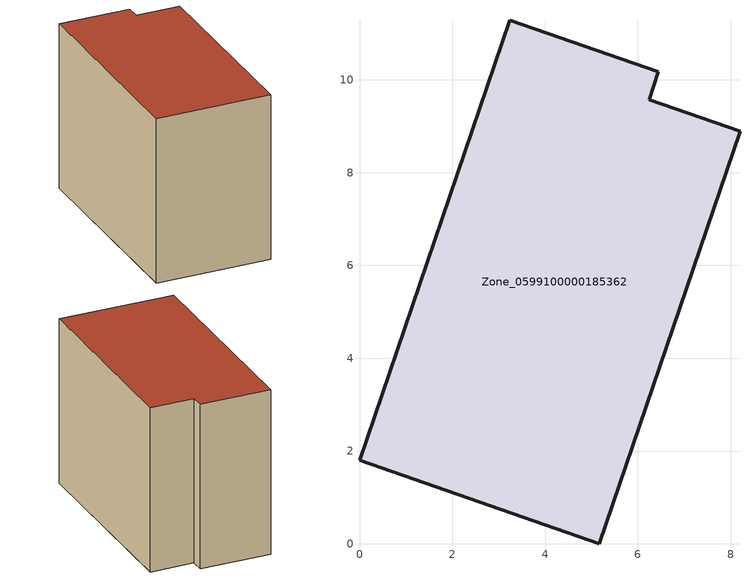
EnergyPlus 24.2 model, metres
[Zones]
Zone_0599100000185362
 floor ground (C_G): 0,1.8 3.24,11.29 6.44,10.17 6.24,9.57 8.2,8.89 5.17,0 z0
 wall outside (C_F): 3.24,11.29 0,1.8 5.17,0 8.2,8.89 6.24,9.57 6.44,10.17 3.24,11.29 z0:8.02
 roof outside (C_R): 0,1.8 5.17,0 8.2,8.89 6.24,9.57 6.44,10.17 3.24,11.29 z8.02
[BUILDING]
Pand.0599100000185362: North Axis=0; Terrain=City; Loads Convergence Tolerance Value=0.04; Temperature Convergence Tolerance Value=0.4; Solar Distribution=FullExterior; Maximum Number of Warmup Days=25; Minimum Number of Warmup Days=1
[Site:Location]
Rotterdam.The.Hague.AP_ZH_NLD Design_Conditions: Latitude=51.96; Longitude=4.45; Time Zone=1; Elevation=-4.5
[SITE:GROUNDTEMPERATURE:BUILDINGSURFACE]
18, 18, 18, 18, 18, 18, 18, 18, 18, 18, 18, 18
[MATERIAL] Thermal Absorptance=0.9; Solar Absorptance=0.7; Visible Absorptance=0.7
Name | Roughness | Thickness | Conductivity | Density | Specific Heat
G.TI.1992-2005 | MediumSmooth | 0.15 | 0.06 | 540 | 1210
F.TI.1992-2005 | Rough | 0.3 | 0.12 | 1920 | 840
R.TI.1992-2005 | MediumRough | 0.2 | 0.08 | 1500 | 1000
[CONSTRUCTION]
C_G: G.TI.1992-2005
C_F: F.TI.1992-2005
C_R: R.TI.1992-2005
[ZONE]
Zone_0599100000185362: Type=1; Multiplier=1; Ceiling Height=Autocalculate; Volume=Autocalculate; Floor Area=autocalculate; Part of Total Floor Area=Yes
[ZONEINFILTRATION:DESIGNFLOWRATE]
Infil_Zone_0599100000185362: Zone or ZoneList or Space or SpaceList=Zone_0599100000185362; Schedule=AlwaysOn; Design Flow Rate Calculation Method=Flow/Area; Flow Rate per Floor Area=0.0015; Constant Term Coefficient=1; Temperature Term Coefficient=0; Velocity Term Coefficient=0; Velocity Squared Term Coefficient=0
[HVACTEMPLATE:ZONE:IDEALLOADSAIRSYSTEM]
Zone_0599100000185362: Maximum Heating Supply Air Temperature=50; Minimum Cooling Supply Air Temperature=13; Maximum Heating Supply Air Humidity Ratio=0.0156; Minimum Cooling Supply Air Humidity Ratio=0.0077; Heating Limit=NoLimit; Cooling Limit=NoLimit; Dehumidification Control Type=ConstantSensibleHeatRatio; Cooling Sensible Heat Ratio=0.7; Dehumidification Setpoint=60; Humidification Control Type=None; Humidification Setpoint=30; Outdoor Air Method=None; Outdoor Air Flow Rate per Person=0.00944; Outdoor Air Flow Rate per Zone Floor Area=0; Outdoor Air Flow Rate per Zone=0; Demand Controlled Ventilation Type=None; Outdoor Air Economizer Type=NoEconomizer; Heat Recovery Type=None; Sensible Heat Recovery Effectiveness=0.7; Latent Heat Recovery Effectiveness=0.65
[ZONECONTROL:THERMOSTAT]
ThermostatControl_Zone_0599100000185362: Zone or ZoneList=Zone_0599100000185362; Control Type Schedule=DualSetpointControlType; Control 1=Thermostat_Zone_0599100000185362; Temperature Difference Between Cutout And Setpoint=0
[THERMOSTATSETPOINT:DUALSETPOINT]
Thermostat_Zone_0599100000185362: Heating Setpoint Temperature Schedule=HeatingSetpoint_Zone_0599100000185362; Cooling Setpoint Temperature Schedule=CoolingSetpoint_Zone_0599100000185362
[SCHEDULE:COMPACT]
HeatingSetpoint_Zone_0599100000185362: Through: 12/31, For: AllDays, Until: 24:00, 21
CoolingSetpoint_Zone_0599100000185362: Through: 12/31, For: AllDays, Until: 24:00, 24
DualSetpointControlType: Through: 12/31, For: AllDays, Until: 24:00, 4
AlwaysOn: Through: 12/31, For: AllDays, Until: 24:00, 1
